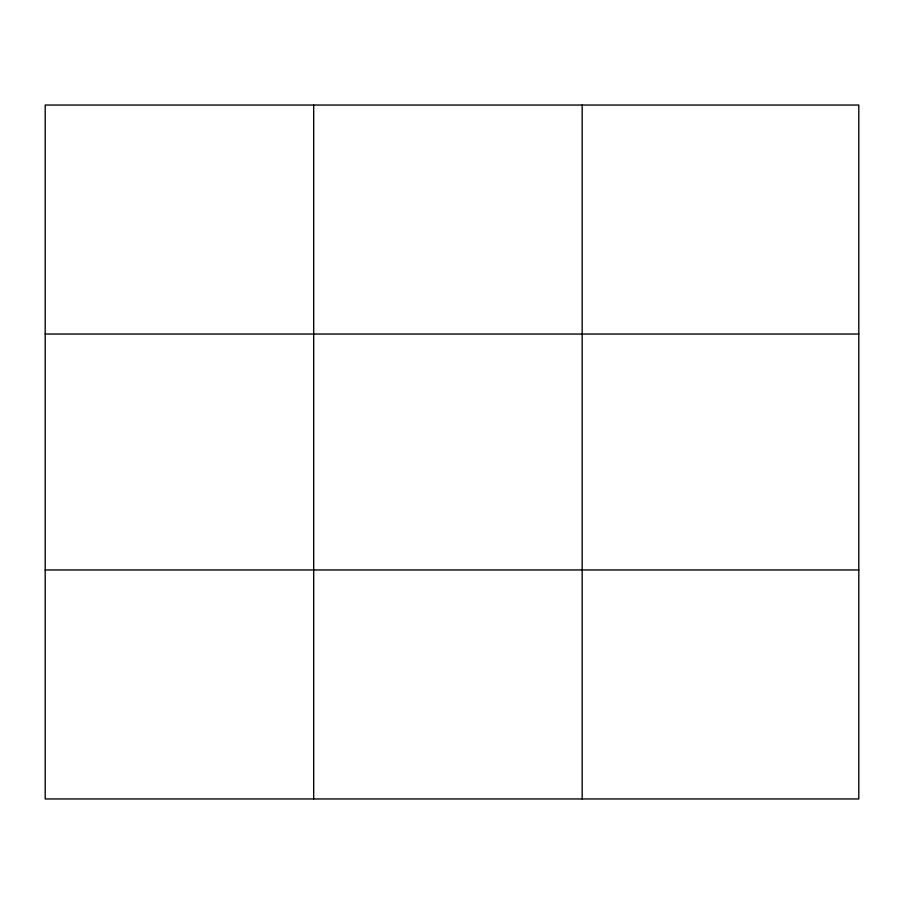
<?xml version="1.0" encoding="UTF-8"?>
<svg xmlns="http://www.w3.org/2000/svg" width="904" height="904" viewBox="0 0 904 904"><rect width="100%" height="100%" fill="white"/><g stroke="black" fill="none" stroke-linecap="round" stroke-linejoin="round"><path stroke-width="1.36" d="M313.688 798.955L313.688 105.045M582.176 798.955L582.176 105.045M858.8 569.961L858.8 798.955L45.2 798.955L45.2 105.045L858.8 105.045L858.8 569.961L45.2 569.961M45.2 334.039L858.8 334.039"/></g></svg>
